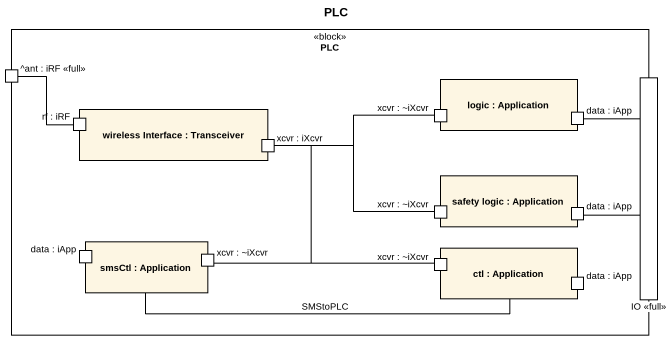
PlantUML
@startuml
title PLC
rectangle PLC <<block>> {
  port "^ant : iRF <<full>>" as ant_iRF_full
  rectangle "logic : Application" as logic {
    port "xcvr : ~iXcvr" as xcvr_iXcvr
    port "data : iApp" as data_iApp
  }
  port "IO <<full>>" as IO_full
  rectangle "wireless Interface : Transceiver" as wireless_Interface {
    port "rf : iRF" as rf_iRF
    port "xcvr : iXcvr" as xcvr_iXcvr_2
  }
  rectangle "safety logic : Application" as safety_logic {
    port "xcvr : ~iXcvr" as xcvr_iXcvr_3
    port "data : iApp" as data_iApp_2
  }
  rectangle "smsCtl : Application" as smsCtl {
    port "data : iApp" as data_iApp_3
    port "xcvr : ~iXcvr" as xcvr_iXcvr_4
  }
  rectangle "ctl : Application" as ctl {
    port "xcvr : ~iXcvr" as xcvr_iXcvr_5
    port "data : iApp" as data_iApp_4
  }
}
rf_iRF -up- ant_iRF_full
xcvr_iXcvr -left- xcvr_iXcvr_2
data_iApp -- IO_full
xcvr_iXcvr_3 -left- xcvr_iXcvr_2
data_iApp_2 -right- IO_full
smsCtl -right- ctl : SMStoPLC
xcvr_iXcvr_4 -up- xcvr_iXcvr_2
xcvr_iXcvr_5 -up- xcvr_iXcvr_2
@enduml
